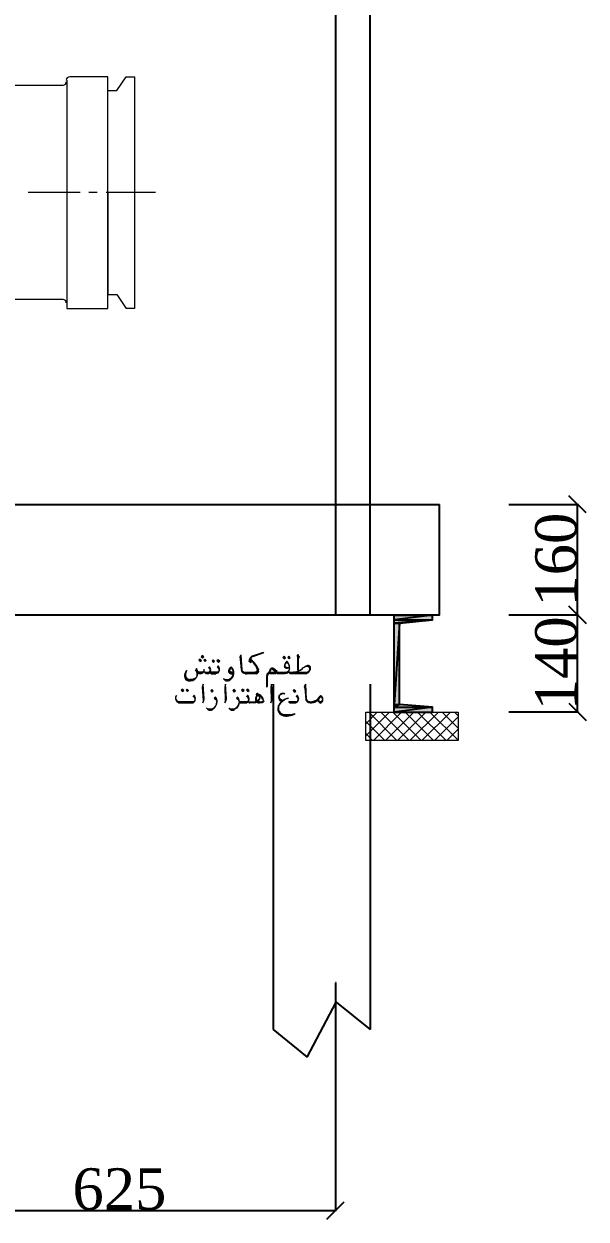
# Model space of a CAD drawing. Header units: millimetres. Extents: x -665 to 1025160, y -26028 to 4210.
# Drawn here: x 17372 to 18186, y -7139 to -5410 of the extents above; entities that cross this region are included whole.
import ezdxf

# ---------------------------------------------------------------- set-up
doc = ezdxf.new("R2010")
doc.units = ezdxf.units.MM
for name, color, linetype in [('$1$PDF_0', 7, 'Continuous'), ('S-COLUMN', 7, 'Continuous'), ('S-HOUSING', 7, 'Continuous')]:
    doc.layers.add(name, color=color, linetype=linetype)
doc.styles.add('$1$nassar2', font='cent.shx', dxfattribs={"height": 60})
doc.dimstyles.new('$1$Nassar2', dxfattribs={"dimtxt": 35, "dimasz": 25, "dimexe": 1.25, "dimexo": 0.625, "dimtad": 1, "dimtxsty": '$1$nassar2', "dimblk": '$1$_Oblique', "dimcen": 2.5, "dimadec": 0, "dimazin": 0, "dimtfac": 1, "dimtmove": 0, "dimatfit": 3, "dimldrblk": '$1$_Oblique', "dimfxl": 1, "dimarcsym": 0})

# ---------------------------------------------------------------- blocks, each defined once
blk = doc.blocks.new('$1$_Oblique')
at = {"color": 0, "linetype": 'ByBlock', "lineweight": -2}
blk.add_line((-0.5, -0.5), (0.5, 0.5), dxfattribs=at)
blk = doc.blocks.new('*D81')
at = {"color": 0, "lineweight": -2, "transparency": 16777216}
for p, q in [((17198.1, -6797.6), (17198.1, -7128.2)), ((17823.1, -6797.6), (17823.1, -7128.2)), ((17198.1, -7127), (17823.1, -7127))]:
    blk.add_line(p, q, dxfattribs=at)
at = {"layer": 'Defpoints', "color": 0, "transparency": 16777216}
for p in [(17198.1, -6797), (17823.1, -6797), (17823.1, -7127)]:
    blk.add_point(p, dxfattribs=at)
at = {"color": 0, "lineweight": -2, "transparency": 16777216, "xscale": 25, "yscale": 25, "zscale": 25, "rotation": 180}
blk.add_blockref('$1$_Oblique', (17198.1, -7127), dxfattribs=at)
at = {"color": 0, "lineweight": -2, "transparency": 16777216, "xscale": 25, "yscale": 25, "zscale": 25}
blk.add_blockref('$1$_Oblique', (17823.1, -7127), dxfattribs=at)
at = {"color": 0, "transparency": 16777216, "insert": (17510.6, -7096.4), "char_height": 60, "attachment_point": 5, "style": '$1$nassar2'}
blk.add_mtext('625', dxfattribs=at)
blk = doc.blocks.new('*D83')
at = {"color": 0, "lineweight": -2, "transparency": 16777216}
for p, q in [((18073.7, -6105.4), (18174.4, -6105.4)), ((18173.1, -6265.4), (18173.1, -6105.4)), ((18073.7, -6265.4), (18174.4, -6265.4))]:
    blk.add_line(p, q, dxfattribs=at)
at = {"layer": 'Defpoints', "color": 0, "transparency": 16777216}
for p in [(18073.1, -6105.4), (18173.1, -6105.4), (18073.1, -6265.4)]:
    blk.add_point(p, dxfattribs=at)
at = {"color": 0, "lineweight": -2, "transparency": 16777216, "xscale": 25, "yscale": 25, "zscale": 25}
for p, rotation in [((18173.1, -6105.4), 90), ((18173.1, -6265.4), 270)]:
    blk.add_blockref('$1$_Oblique', p, dxfattribs=dict(at, rotation=rotation))
at = {"color": 0, "transparency": 16777216, "insert": (18142.5, -6185.4), "char_height": 60, "attachment_point": 5, "rotation": 90, "style": '$1$nassar2'}
blk.add_mtext('160', dxfattribs=at)
blk = doc.blocks.new('*D84')
at = {"color": 0, "lineweight": -2, "transparency": 16777216}
for p, q in [((18073.7, -6265.4), (18174.4, -6265.4)), ((18173.1, -6405.4), (18173.1, -6265.4)), ((18073.7, -6405.4), (18174.4, -6405.4))]:
    blk.add_line(p, q, dxfattribs=at)
at = {"layer": 'Defpoints', "color": 0, "transparency": 16777216}
for p in [(18073.1, -6265.4), (18173.1, -6265.4), (18073.1, -6405.4)]:
    blk.add_point(p, dxfattribs=at)
at = {"color": 0, "lineweight": -2, "transparency": 16777216, "xscale": 25, "yscale": 25, "zscale": 25}
for p, rotation in [((18173.1, -6265.4), 90), ((18173.1, -6405.4), 270)]:
    blk.add_blockref('$1$_Oblique', p, dxfattribs=dict(at, rotation=rotation))
at = {"color": 0, "transparency": 16777216, "insert": (18142.5, -6335.4), "char_height": 60, "attachment_point": 5, "rotation": 90, "style": '$1$nassar2'}
blk.add_mtext('140', dxfattribs=at)

msp = doc.modelspace()

# ---------------------------------------------------------------- hatches: boundary and pattern name
at = {"true_color": 0x000007}
h = msp.add_hatch(color=7, dxfattribs=at)
h.paths.add_polyline_path([(17908.177, -6265.794), (17963.479, -6265.794), (17908.177, -6272.641)])
h.paths.add_polyline_path([(17963.479, -6265.794), (17908.177, -6272.641), (17963.479, -6272.641)])
h = msp.add_hatch(color=7, dxfattribs=at)
h.paths.add_polyline_path([(17908.177, -6272.641), (17963.479, -6272.641), (17908.177, -6277.381)])
h.paths.add_polyline_path([(17963.479, -6272.641), (17908.177, -6277.381), (17915.551, -6277.381)])
h = msp.add_hatch(color=7, dxfattribs=at)
h.paths.add_polyline_path([(17908.177, -6277.381), (17915.551, -6277.381), (17908.177, -6394.832)])
h.paths.add_polyline_path([(17915.551, -6277.381), (17908.177, -6394.832), (17915.551, -6394.832)])
h = msp.add_hatch(color=7, dxfattribs=at)
h.paths.add_polyline_path([(17908.177, -6394.832), (17915.551, -6394.832), (17908.177, -6399.046)])
h.paths.add_polyline_path([(17915.551, -6394.832), (17908.177, -6399.046), (17963.479, -6399.046)])
h = msp.add_hatch(color=7, dxfattribs=at)
h.paths.add_polyline_path([(17908.177, -6399.046), (17963.479, -6399.046), (17908.177, -6405.893)])
h.paths.add_polyline_path([(17963.479, -6399.046), (17908.177, -6405.893), (17963.479, -6405.893)])

# ---------------------------------------------------------------- linework, layer by layer
at = {"layer": '$1$PDF_0', "lineweight": 18}
for points in [[(17632.573, -6326.192), (17630.456, -6324.076), (17628.944, -6325.89), (17630.759, -6328.006)], [(17750.797, -6327.402), (17748.681, -6325.285), (17746.866, -6326.797), (17748.983, -6328.913)], [(17757.752, -6327.402), (17755.635, -6325.285), (17754.123, -6326.797), (17756.24, -6328.913)], [(17629.247, -6331.332), (17627.13, -6329.216), (17625.618, -6330.728), (17627.433, -6332.844)], [(17636.201, -6331.332), (17634.085, -6329.216), (17632.573, -6330.728), (17634.689, -6332.844)], [(17648.296, -6332.239), (17646.179, -6330.123), (17644.667, -6331.937), (17646.784, -6334.054)], [(17655.552, -6332.239), (17653.436, -6330.123), (17651.622, -6331.937), (17653.738, -6334.054)], [(17603.546, -6374.873), (17601.429, -6372.756), (17599.917, -6374.268), (17602.034, -6376.385)], [(17610.5, -6374.873), (17608.686, -6372.756), (17606.872, -6374.268), (17608.988, -6376.385)], [(17631.061, -6392.712), (17632.573, -6389.084), (17633.178, -6386.665), (17631.666, -6365.802), (17630.456, -6370.035), (17631.666, -6389.386)], [(17646.179, -6375.175), (17644.063, -6373.059), (17642.551, -6374.873), (17644.365, -6376.989)], [(17663.112, -6392.712), (17664.926, -6389.084), (17665.228, -6386.665), (17664.019, -6365.802), (17662.809, -6370.035), (17663.716, -6389.386)], [(17678.23, -6375.175), (17676.113, -6373.059), (17674.601, -6374.873), (17676.718, -6376.989)], [(17690.929, -6374.873), (17688.813, -6372.756), (17687.301, -6374.268), (17689.417, -6376.385)], [(17698.186, -6374.873), (17696.069, -6372.756), (17694.255, -6374.268), (17696.372, -6376.385)], [(17729.632, -6392.712), (17731.144, -6389.084), (17731.748, -6386.665), (17730.539, -6365.802), (17729.329, -6370.035), (17730.236, -6389.386)], [(17765.613, -6375.478), (17763.496, -6373.361), (17761.682, -6374.873), (17763.799, -6376.989)]]:
    msp.add_lwpolyline(points, close=True, dxfattribs=at)
for points in [[(17631.666, -6327.099), (17629.549, -6324.983)], [(17687.905, -6344.939), (17686.696, -6323.471), (17685.789, -6324.076), (17684.579, -6326.495), (17685.184, -6329.216), (17686.696, -6344.939)], [(17687.301, -6345.241), (17686.091, -6328.006), (17685.487, -6325.285)], [(17701.814, -6325.285), (17718.747, -6319.238), (17717.84, -6320.75), (17703.326, -6325.89)], [(17749.89, -6328.006), (17747.774, -6325.89)], [(17756.844, -6328.006), (17755.03, -6325.89)], [(17768.334, -6326.192), (17768.334, -6345.241), (17769.544, -6345.241), (17769.544, -6327.402), (17770.149, -6328.006), (17771.056, -6325.89)], [(17622.292, -6343.125), (17620.781, -6345.241)], [(17628.34, -6331.937), (17626.223, -6329.821)], [(17635.596, -6331.937), (17633.48, -6329.821)], [(17641.039, -6340.706), (17639.527, -6342.217)], [(17647.389, -6333.147), (17645.574, -6331.03)], [(17653.436, -6339.194), (17652.226, -6340.706)], [(17654.645, -6333.147), (17652.529, -6331.03)], [(17652.831, -6340.101), (17654.041, -6341.613), (17654.948, -6343.427)], [(17670.671, -6342.822), (17671.88, -6341.915), (17672.787, -6341.915), (17674.601, -6344.032)], [(17699.698, -6330.425), (17700.605, -6334.658), (17698.186, -6332.542)], [(17733.865, -6342.822), (17738.4, -6346.451), (17736.888, -6350.381), (17728.422, -6350.381)], [(17729.934, -6343.427), (17731.144, -6342.822), (17732.051, -6343.125), (17737.191, -6347.358)], [(17652.529, -6348.265), (17641.341, -6348.265)], [(17652.831, -6348.869), (17651.622, -6349.172), (17642.248, -6349.172)], [(17643.458, -6350.381), (17650.11, -6350.381)], [(17675.206, -6349.172), (17670.973, -6349.172), (17669.764, -6348.567), (17668.857, -6346.451)], [(17671.275, -6350.381), (17676.113, -6350.381)], [(17676.113, -6348.265), (17672.485, -6348.265)], [(17691.836, -6348.265), (17706.652, -6348.265)], [(17708.466, -6349.172), (17692.743, -6349.172)], [(17692.743, -6350.381), (17694.86, -6350.381)], [(17708.466, -6350.381), (17693.953, -6350.381)], [(17724.492, -6354.614), (17724.492, -6369.128), (17723.887, -6369.733), (17723.887, -6353.405)], [(17736.586, -6349.172), (17727.818, -6349.172), (17726.003, -6350.079), (17724.492, -6351.893)], [(17737.493, -6348.265), (17750.192, -6348.265)], [(17755.03, -6347.358), (17751.704, -6349.172), (17738.4, -6349.172)], [(17750.192, -6350.381), (17739.61, -6350.381)], [(17755.937, -6348.265), (17782.243, -6348.265)], [(17780.731, -6349.172), (17756.844, -6349.172)], [(17779.522, -6350.381), (17758.054, -6350.381)], [(17602.639, -6375.478), (17600.522, -6373.663)], [(17609.895, -6375.478), (17607.779, -6373.663)], [(17631.968, -6389.084), (17632.27, -6387.874), (17631.061, -6368.826)], [(17645.272, -6376.082), (17643.156, -6373.966)], [(17664.321, -6389.084), (17664.321, -6387.874), (17663.414, -6368.826)], [(17677.625, -6376.082), (17675.509, -6373.966)], [(17690.022, -6375.478), (17688.208, -6373.663)], [(17697.279, -6375.478), (17695.162, -6373.663)], [(17709.373, -6380.315), (17713.304, -6381.525), (17716.328, -6383.641)], [(17730.539, -6389.084), (17730.841, -6387.874), (17729.934, -6368.826)], [(17764.706, -6376.082), (17762.589, -6374.268)], [(17781.336, -6387.572), (17780.127, -6365.802), (17779.219, -6366.709), (17778.01, -6369.128), (17778.917, -6371.547), (17780.127, -6387.572)], [(17780.731, -6387.874), (17779.522, -6370.64), (17778.917, -6367.918)], [(17618.059, -6391.503), (17616.85, -6391.805), (17597.801, -6391.805), (17596.289, -6391.503), (17594.777, -6390.898)], [(17617.757, -6390.898), (17596.591, -6390.898)], [(17598.708, -6392.712), (17615.338, -6392.712)], [(17618.664, -6381.525), (17617.152, -6383.339)], [(17618.059, -6382.734), (17619.269, -6384.246), (17620.176, -6386.06)], [(17695.465, -6391.503), (17694.255, -6391.805), (17684.882, -6391.805)], [(17686.091, -6392.712), (17692.743, -6392.712)], [(17696.069, -6381.525), (17694.86, -6383.339)], [(17695.465, -6382.734), (17696.674, -6384.246), (17697.581, -6386.06)], [(17696.976, -6390.898), (17706.652, -6390.898)], [(17708.769, -6390.898), (17706.35, -6391.805), (17698.186, -6391.805)], [(17704.233, -6392.712), (17699.093, -6392.712)], [(17709.373, -6389.991), (17708.466, -6388.177)], [(17718.747, -6390.898), (17717.235, -6391.805), (17712.699, -6391.805), (17710.583, -6390.898)], [(17713.606, -6390.898), (17716.932, -6390.898)], [(17766.823, -6390.898), (17755.635, -6390.898)], [(17767.125, -6391.503), (17765.915, -6391.805), (17756.542, -6391.805)], [(17757.752, -6392.712), (17764.404, -6392.712)], [(17767.73, -6381.525), (17766.52, -6383.339)], [(17767.125, -6382.734), (17768.334, -6384.246), (17769.241, -6386.06)], [(17785.267, -6390.898), (17789.197, -6390.898)], [(17786.476, -6392.712), (17788.29, -6392.712)], [(17800.083, -6385.456), (17796.152, -6389.991)], [(17800.687, -6392.712), (17796.757, -6388.782)], [(17797.664, -6388.782), (17800.687, -6391.503), (17801.594, -6392.108), (17802.804, -6391.503), (17804.316, -6389.991)], [(17804.618, -6386.06), (17803.409, -6384.246), (17802.199, -6383.641), (17800.385, -6384.851)]]:
    msp.add_lwpolyline(points, dxfattribs=at)
for points in [[(17605.063, -6354.537, -0.18110539), (17608.065, -6346.033, 0.11021726), (17605.976, -6352.967, 0.21257862), (17607.01, -6355.863)], [(17620.449, -6356.862, 0.26770238), (17623.199, -6351.91, 0.16534837), (17620.705, -6344.843)], [(17622.553, -6346.508, 0.10236354), (17629.76, -6347.962, 0.28347809), (17632.504, -6346.226, 0.07863973), (17633.116, -6344.187)], [(17632.879, -6346.775, 0.15747367), (17639.007, -6348.256, 0.86611539), (17639.44, -6341.986)], [(17652.377, -6347.962, 0.53548612), (17654.761, -6344.313, 0.12595079), (17651.861, -6340.584)], [(17660.821, -6357.605, 0.51969524), (17675.617, -6350.295, 0.31492829), (17672.956, -6343.336)], [(17671.309, -6341.089, 0.17324239), (17668.377, -6346.325, 0.4881371), (17671.017, -6350.077)], [(17706.581, -6347.955, 0.41725407), (17710.234, -6344.704, 0.15748651), (17699.428, -6330.158)], [(17729.329, -6344.636), (17727.515, -6347.055), (17729.027, -6343.427, -0.51186379), (17733.69, -6342.82)], [(17728.725, -6348.265), (17736.586, -6348.265), (17731.748, -6344.334, 0.3544211), (17729.219, -6344.694)], [(17755.578, -6336.667, 0.6063276), (17749.947, -6336.667, 0.38592407), (17751.031, -6340.796)], [(17756.758, -6343.609, 0.20473629), (17753.646, -6333.17, 0.43299412), (17751.672, -6333.39)], [(17787.046, -6341.297, 0.47244666), (17782.8, -6338.787, 0.09446494), (17774.504, -6343.557)], [(17606.012, -6355.835, 0.23621891), (17612.274, -6359.753, 0.15747958), (17620.357, -6357.266)], [(17622.311, -6346.655, 0.67714591), (17632.691, -6347.07, 0.27558448), (17637.473, -6350.367, 0.40157223), (17642.219, -6346.507)], [(17743.871, -6379.492, 0.31495142), (17740.961, -6386.351, 0.3621915), (17746.218, -6390.595)], [(17743.732, -6379.363, -0.30708343), (17749.973, -6379.518, 0.20470465), (17742.723, -6381.383)], [(17615.052, -6392.711, 0.35432667), (17620.334, -6388.648, 0.24409499), (17618.246, -6381.57)], [(17617.605, -6390.596, 0.53548612), (17619.99, -6386.947, 0.12595079), (17617.089, -6383.217)], [(17648.9, -6384.246), (17647.691, -6385.758, -0.33858744), (17651.129, -6393.592)], [(17695.162, -6390.898), (17683.975, -6390.898, -0.26773869), (17677.148, -6402.456)], [(17681.253, -6384.246), (17680.044, -6385.758, -0.33858744), (17683.482, -6393.592)], [(17695.01, -6390.596, 0.53548612), (17697.395, -6386.947, 0.12595079), (17694.495, -6383.217)], [(17719.328, -6389.918, -0.38583965), (17716.025, -6392.712), (17713.304, -6392.712)], [(17766.67, -6390.596, 0.53548612), (17769.055, -6386.947, 0.12595079), (17766.155, -6383.217)], [(17796.152, -6388.782), (17793.733, -6390.898), (17791.012, -6391.805), (17786.476, -6391.805, -0.34648821), (17780.433, -6387.785)], [(17796.241, -6389.804, -0.21256689), (17789.5, -6392.712), (17787.383, -6392.712)], [(17802.362, -6392.59, 0.45670162), (17803.004, -6382.824, 0.46473752), (17800.934, -6383.013)]]:
    msp.add_lwpolyline(points, format="xyb", dxfattribs=at)
for centre, radius, start, end in [((17708.617, -6333.298), 10.734, 131.818581, 176.363478), ((17704.989, -6330.576), 4.989, 114.480482, 172.752627), ((17770.3, -6324.529), 2.57, 125.45744, 214.526044), ((17771.207, -6323.924), 2.873, 172.341905, 247.149088), ((17771.508, -6323.017), 2.569, 168.381182, 258.98567), ((17612.768, -6349.625), 11.339, 255.646426, 35.7367), ((17612.769, -6350.835), 10.733, 355.411188, 36.477075), ((17626.975, -6344.787), 6.203, 343.55445, 6.915975), ((17635.748, -6345.997), 6.803, 20.7816, 44.161749), ((17633.631, -6345.392), 8.919, 353.038951, 34.101361), ((17649.959, -6344.787), 5.292, 268.545502, 346.587878), ((17647.54, -6344.485), 8.013, 348.953469, 43.822964), ((17672.031, -6345.392), 2.57, 126.05757, 276.673314), ((17671.729, -6345.694), 2.57, 67.327691, 122.206881), ((17672.334, -6342.369), 1.361, 46.254429, 133.745571), ((17664.776, -6348.718), 11.337, 352.812372, 40.827856), ((17692.29, -6344.183), 5.896, 186.108406, 272.066302), ((17692.592, -6343.276), 5.896, 198.548463, 274.990855), ((17692.29, -6343.276), 4.989, 198.093756, 274.526109), ((17685.336, -6353.556), 27.968, 16.704108, 57.766179), ((17707.711, -6345.695), 3.477, 277.753804, 23.290107), ((17708.315, -6346.601), 3.78, 270.042868, 17.021568), ((17751.251, -6339.647), 2.268, 170.202434, 253.018624), ((17760.019, -6341.159), 11.036, 136.415502, 170.451997), ((17753.065, -6336.926), 4.687, 224.452065, 311.966444), ((17749.739, -6342.973), 7.106, 272.594288, 353.822003), ((17750.646, -6342.067), 6.198, 266.817707, 5.005144), ((17752.763, -6334.81), 7.71, 252.766668, 299.049929), ((17753.367, -6337.229), 4.082, 236.550549, 320.944658), ((17752.762, -6335.717), 1.664, 20.870184, 150.975368), ((17739.46, -6342.671), 17.384, 4.157943, 20.375507), ((17761.229, -6326.95), 21.315, 272.547742, 308.349254), ((17762.438, -6328.763), 19.199, 269.450426, 312.259811), ((17784.511, -6353.254), 13.758, 105.583986, 132.527322), ((17779.371, -6342.369), 7.71, 269.451086, 9.122392), ((17782.092, -6344.183), 4.082, 12.96812, 105.110331), ((17782.999, -6342.973), 3.477, 48.049656, 113.02265), ((17782.092, -6343.881), 4.081, 269.615532, 10.779779), ((17781.789, -6343.276), 4.687, 343.676805, 41.929371), ((17611.558, -6354.161), 6.803, 182.058765, 255.257517), ((17613.373, -6349.927), 8.921, 223.693879, 266.492273), ((17613.373, -6345.091), 13.454, 266.653361, 300.692489), ((17627.886, -6342.671), 6.501, 233.442738, 303.371366), ((17637.562, -6344.486), 4.988, 232.414436, 327.59056), ((17643.306, -6348.114), 1.964, 179.690553, 270.309447), ((17666.287, -6355.068), 5.896, 204.406018, 299.588892), ((17662.355, -6348.113), 14.06, 299.768681, 351.216612), ((17693.8, -6348.114), 1.964, 179.690553, 270.309447), ((17728.876, -6353.254), 5.292, 92.412247, 179.927671), ((17728.876, -6354.766), 4.687, 99.649567, 176.073555), ((17739.457, -6348.114), 1.964, 179.690553, 270.309447), ((17757.902, -6348.114), 1.964, 179.690553, 270.309447), ((17779.976, -6341.764), 7.407, 273.184125, 303.682961), ((17710.129, -6380.769), 1.663, 68.224866, 195.75439), ((17708.013, -6390.142), 11.036, 0.57736, 77.013302), ((17597.045, -6385.304), 5.291, 139.72409, 261.981691), ((17598.255, -6386.211), 6.501, 140.868004, 272.267113), ((17641.493, -6391.351), 10.13, 241.117333, 346.658038), ((17638.167, -6390.747), 13.455, 299.513519, 359.468504), ((17643.609, -6391.352), 8.012, 10.799203, 51.862075), ((17642.097, -6390.747), 9.828, 359.243422, 45.519045), ((17673.543, -6391.351), 10.13, 241.117333, 346.658038), ((17675.66, -6391.352), 8.012, 10.799203, 51.862075), ((17674.147, -6390.747), 9.828, 359.243422, 45.519045), ((17685.939, -6390.747), 1.964, 179.690553, 270.309447), ((17692.592, -6387.421), 5.292, 268.545502, 346.587878), ((17690.173, -6387.119), 8.013, 348.953469, 43.822964), ((17698.941, -6390.747), 1.964, 179.690553, 270.309447), ((17703.477, -6381.071), 11.641, 272.87384, 334.505489), ((17706.803, -6383.188), 7.408, 269.724161, 342.928375), ((17713.153, -6386.816), 5.897, 129.701519, 268.575124), ((17708.617, -6391.957), 10.432, 23.001147, 91.283939), ((17713.152, -6385.909), 4.686, 158.844128, 274.304629), ((17711.036, -6385.002), 2.57, 350.657862, 161.262085), ((17711.036, -6385.002), 2.873, 337.996084, 124.026601), ((17716.781, -6388.629), 1.967, 272.546447, 27.976679), ((17758.507, -6405.26), 19.805, 99.909296, 159.856755), ((17749.438, -6400.423), 8.921, 157.518385, 257.184263), ((17760.625, -6407.378), 22.224, 104.447795, 152.456754), ((17746.715, -6384.095), 5.594, 190.743261, 268.787777), ((17744.599, -6383.793), 3.175, 130.164071, 203.350697), ((17747.623, -6382.28), 6.502, 206.299654, 276.21852), ((17757.599, -6390.747), 1.964, 179.690553, 270.309447), ((17764.252, -6387.421), 5.292, 268.545502, 346.587878), ((17761.833, -6387.119), 8.013, 348.953469, 43.822964), ((17786.023, -6386.514), 5.896, 186.108406, 272.066302), ((17785.72, -6385.909), 4.989, 198.093756, 274.526109), ((17787.231, -6390.747), 1.964, 179.690553, 270.309447), ((17787.837, -6375.931), 14.665, 275.169844, 331.737332), ((17802.048, -6386.816), 4.082, 185.9734, 264.0266), ((17801.746, -6387.119), 2.872, 11.221956, 133.47208), ((17801.443, -6391.654), 1.36, 219.123005, 308.196612), ((17801.746, -6387.724), 2.872, 268.686521, 18.540836), ((17642.098, -6397.399), 5.896, 204.406018, 299.588892), ((17642.098, -6395.584), 6.804, 240.899812, 290.626951), ((17639.677, -6389.836), 12.854, 291.528444, 311.325484), ((17674.148, -6397.399), 5.896, 204.406018, 299.588892), ((17674.148, -6395.584), 6.804, 240.899812, 290.626951), ((17671.727, -6389.836), 12.854, 291.528444, 311.325484), ((17748.833, -6401.632), 9.223, 159.661218, 250.269387), ((17753.367, -6385.91), 24.642, 247.483078, 286.793781), ((17752.763, -6391.049), 20.712, 250.076456, 304.947042), ((17753.367, -6366.858), 42.484, 261.761078, 285.138852)]:
    msp.add_arc(centre, radius, start, end, dxfattribs=at)
at = {"color": 7, "linetype": 'Continuous', "lineweight": 20, "true_color": 0x000007}
for points in [[(17434.255, -5491.604), (17434.255, -5494.238), (17434.255, -5494.238)], [(17434.255, -5494.238), (17434.255, -5814.465), (17434.255, -5814.465)], [(17493.771, -5486.864), (17438.995, -5486.864), (17438.995, -5486.864)], [(17493.771, -5821.838), (17493.771, -5486.864), (17493.771, -5486.864)], [(17506.938, -5506.878), (17520.105, -5486.864), (17520.105, -5486.864)], [(17520.105, -5486.864), (17532.219, -5486.864), (17532.219, -5821.838), (17520.105, -5821.838)], [(17168.804, -5498.978), (17428.988, -5498.978), (17428.988, -5498.978)], [(17493.771, -5654.351), (17493.771, -5506.878), (17493.771, -5506.878)], [(17493.771, -5506.878), (17506.938, -5506.878), (17506.938, -5506.878)], [(17453.743, -5654.351), (17378.426, -5654.351), (17378.426, -5654.351)], [(17478.497, -5654.351), (17466.383, -5654.351), (17466.383, -5654.351)], [(17562.767, -5654.351), (17491.138, -5654.351), (17491.138, -5654.351)], [(17493.771, -5654.351), (17493.771, -5801.824), (17493.771, -5801.824)], [(17428.988, -5809.198), (17168.804, -5809.198), (17168.804, -5809.198)], [(17493.771, -5801.824), (17506.938, -5801.824), (17506.938, -5801.824)], [(17506.938, -5801.824), (17520.105, -5821.838), (17520.105, -5821.838)], [(17434.255, -5814.465), (17434.255, -5821.838), (17434.255, -5821.838)], [(17434.255, -5821.838), (17493.771, -5821.838), (17493.771, -5821.838)], [(17908.177, -6265.794), (17908.177, -6405.893), (17908.177, -6405.893)], [(17915.551, -6277.381), (17915.551, -6394.832), (17915.551, -6394.832)], [(17963.479, -6399.046), (17963.479, -6405.893), (17963.479, -6399.046), (17915.551, -6394.832)], [(17867.095, -6440.128), (17901.33, -6405.893), (17901.33, -6405.893)], [(17867.095, -6422.747), (17883.423, -6405.893), (17883.423, -6405.893)], [(17911.864, -6446.975), (17871.309, -6405.893), (17871.309, -6405.893)], [(17878.156, -6446.975), (17918.711, -6405.893), (17918.711, -6405.893)], [(17929.771, -6446.975), (17888.69, -6405.893), (17888.69, -6405.893)], [(17895.537, -6446.975), (17936.618, -6405.893), (17936.618, -6405.893)], [(17947.152, -6446.975), (17906.07, -6405.893), (17906.07, -6405.893)], [(17963.479, -6405.893), (17908.177, -6405.893), (17908.177, -6405.893)], [(17912.917, -6446.975), (17953.999, -6405.893), (17953.999, -6405.893)], [(17965.06, -6446.975), (17923.978, -6405.893), (17923.978, -6405.893)], [(17930.825, -6446.975), (17971.906, -6405.893), (17971.906, -6405.893)], [(17982.967, -6446.975), (17941.885, -6405.893), (17941.885, -6405.893)], [(17948.205, -6446.975), (17989.287, -6405.893), (17989.287, -6405.893)], [(18000.348, -6446.448), (17959.793, -6405.893), (17959.793, -6405.893)], [(17966.113, -6446.975), (18000.348, -6412.74), (18000.348, -6412.74)], [(18000.348, -6429.067), (17977.173, -6405.893), (17977.173, -6405.893)], [(18000.348, -6411.16), (17995.081, -6405.893), (17995.081, -6405.893)], [(17894.483, -6446.975), (17867.095, -6419.587), (17867.095, -6419.587)], [(17984.02, -6446.975), (18000.348, -6430.647), (18000.348, -6430.647)], [(17876.576, -6446.975), (17867.095, -6436.967), (17867.095, -6436.967)]]:
    msp.add_lwpolyline(points, dxfattribs=at)
for points in [[(16265.546, -6265.42), (17973.479, -6265.42), (17973.48, -6105.42)], [(16265.546, -6105.42), (17973.48, -6105.42)]]:
    msp.add_lwpolyline(points)
at = {"color": 7, "linetype": 'Continuous', "lineweight": -2, "true_color": 0x000007}
for points in [[(17908.177, -6265.794), (17963.479, -6265.794), (17908.177, -6272.641)], [(17963.479, -6265.794), (17908.177, -6272.641), (17963.479, -6272.641)], [(17908.177, -6272.641), (17963.479, -6272.641), (17908.177, -6277.381)], [(17963.479, -6272.641), (17908.177, -6277.381), (17915.551, -6277.381)], [(17908.177, -6277.381), (17915.551, -6277.381), (17908.177, -6394.832)], [(17915.551, -6277.381), (17908.177, -6394.832), (17915.551, -6394.832)], [(17908.177, -6394.832), (17915.551, -6394.832), (17908.177, -6399.046)], [(17915.551, -6394.832), (17908.177, -6399.046), (17963.479, -6399.046)], [(17908.177, -6399.046), (17963.479, -6399.046), (17908.177, -6405.893)], [(17963.479, -6399.046), (17908.177, -6405.893), (17963.479, -6405.893)]]:
    msp.add_lwpolyline(points, close=True, dxfattribs=at)
at = {"color": 7, "linetype": 'Continuous', "lineweight": 20}
msp.add_lwpolyline([(17867.095, -6405.893), (18000.348, -6405.893), (18000.348, -6446.975), (17867.095, -6446.975)], close=True, dxfattribs=at)
at = {"color": 7, "linetype": 'Continuous', "lineweight": 20, "true_color": 0x000007}
for points in [[(17428.988, -5498.978), (17431.622, -5498.978), (17433.728, -5496.871), (17433.728, -5494.238)], [(17438.995, -5486.864), (17435.835, -5486.864), (17433.728, -5488.971), (17433.728, -5491.604)], [(17433.728, -5813.938), (17433.728, -5811.305), (17431.622, -5809.198), (17428.988, -5809.198)]]:
    msp.add_open_spline(points, degree=3, dxfattribs=at)
at = {"layer": 'Defpoints'}
msp.add_line((17823.11, -6796.995), (17824.11, -6796.995), dxfattribs=at)
at = {"layer": 'S-COLUMN'}
for p, q in [((17733.11, -6365.42), (17733.11, -6865.42)), ((17873.11, -6365.42), (17873.11, -6865.42)), ((17782.11, -6905.42), (17824.11, -6825.42)), ((17824.11, -6825.42), (17873.11, -6865.42)), ((17733.11, -6865.42), (17782.11, -6905.42))]:
    msp.add_line(p, q, dxfattribs=at)
at = {"layer": 'S-HOUSING'}
msp.add_lwpolyline([(17823.11, -6265.42), (17873.11, -6265.42), (17873.11, -4315.42), (17823.11, -4315.42)], close=True, dxfattribs=at)

# ---------------------------------------------------------------- dimensions: what is measured, and where the dimension line sits
for base, p1, p2, picture, middle in [((18173.11, -6105.42), (18073.11, -6265.42), (18073.11, -6105.42), '*D83', (18173.11, -6185.42)), ((18173.11, -6265.42), (18073.11, -6405.423), (18073.11, -6265.42), '*D84', (18173.11, -6335.421))]:
    dim = msp.add_linear_dim(base=base, p1=p1, p2=p2, angle=90, dimstyle='$1$Nassar2', override={"dimdec": 0})
    dim.commit()
    dim.dimension.update_dxf_attribs({"geometry": picture, "text_midpoint": middle, "dimtype": 160})
dim = msp.add_linear_dim(base=(17823.11, -7126.995), p1=(17198.11, -6796.995), p2=(17823.11, -6796.995), dimstyle='$1$Nassar2', override={"dimdec": 0})
dim.commit()
dim.dimension.update_dxf_attribs({"geometry": '*D81', "text_midpoint": (17510.61, -7126.995), "dimtype": 160})

doc.saveas('drawing.dxf')
